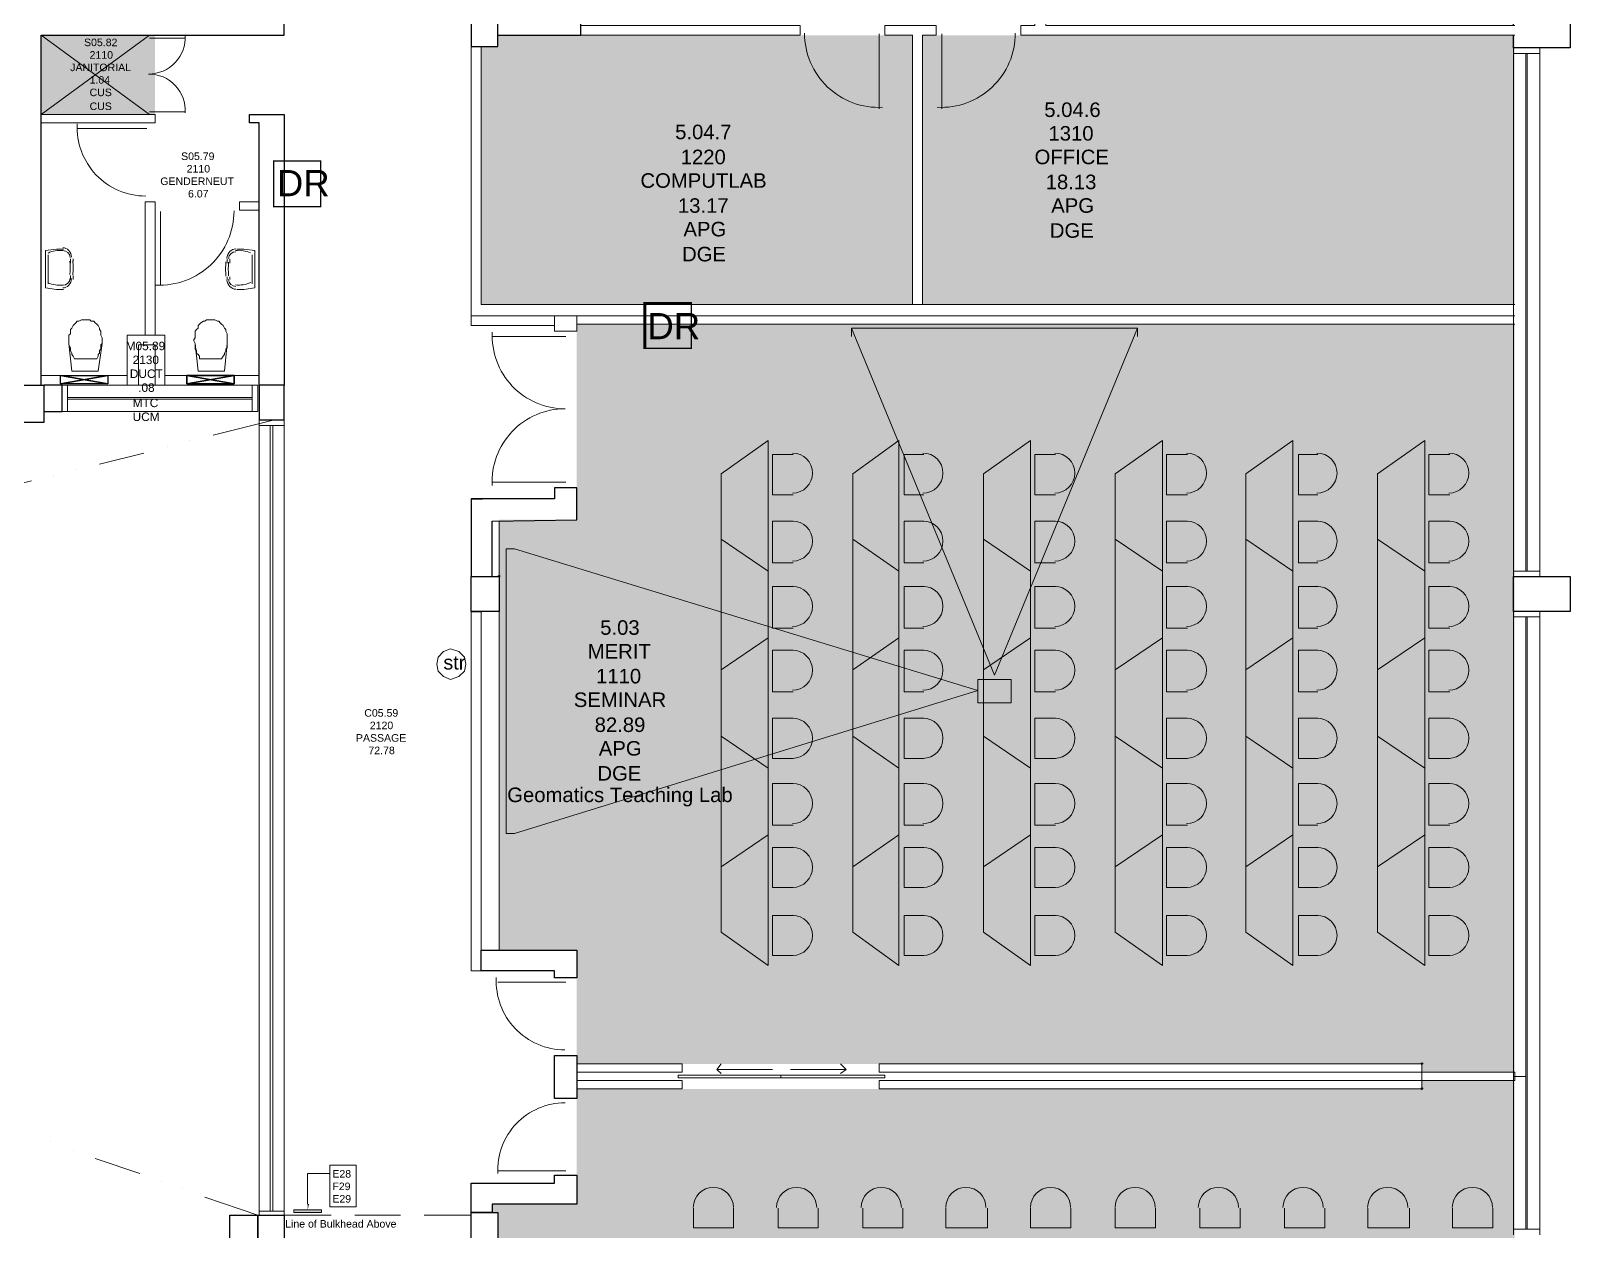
# Model space of a CAD drawing. Header units: millimetres. Extents: x -59 to 47, y 152 to 919.
# Drawn here: x 29.88 to 46.52, y 441.21 to 454.18 of the extents above; entities that cross this region are included whole.
import ezdxf

# ---------------------------------------------------------------- set-up
doc = ezdxf.new("R2010")
doc.units = ezdxf.units.MM
for name, color, linetype, true_color in [('PDF_0', 7, 'Continuous', 0xed1f24), ('PDF_014405$_ps_FIRE_ACCESS', 7, 'Continuous', 0x37dd00), ('PDF_014405$HL-TMP', 7, 'Continuous', 0xe6db59)]:
    doc.layers.add(name, color=color, linetype=linetype, true_color=true_color)
for name, color, linetype in [('PDF_014405$BL', 7, 'Continuous'), ('PDF_014405$BL-ABOVE', 7, 'Continuous'), ('PDF_014405$DR', 7, 'Continuous'), ('PDF_014405$FI-DSG', 7, 'Continuous'), ('PDF_014405$FITT_EQUP', 7, 'Continuous'), ('PDF_014405$FITT_SAN', 7, 'Continuous'), ('PDF_014405$FT-FIXFIT', 7, 'Continuous'), ('PDF_014405$PL-TOIL', 7, 'Continuous'), ('PDF_014405$WA', 7, 'Continuous'), ('PDF_014405$WA-COL', 7, 'Continuous'), ('PDF_014405$WA-EXT', 7, 'Continuous'), ('PDF_014405$WA-PART', 7, 'Continuous'), ('PDF_014405$WN', 7, 'Continuous'), ('PDF_Text', 7, 'Continuous')]:
    doc.layers.add(name, color=color, linetype=linetype)
doc.styles.add('PDF ArialMT', font='arial.ttf')

msp = doc.modelspace()

# ---------------------------------------------------------------- hatches: boundary and pattern name
at = {"layer": 'PDF_014405$WA-COL', "transparency": 33554559}
msp.add_hatch(color=256, dxfattribs=at).paths.add_polyline_path([(34.939, 448.298), (34.924, 448.298), (34.924, 448.283), (34.939, 448.268), (34.954, 448.283), (34.954, 448.298)])
at = {"layer": 'PDF_014405$WA-PART', "transparency": 33554559}
for points in [[(44.914, 443.033), (44.899, 443.033), (44.899, 443.018), (44.914, 443.003), (44.929, 443.018), (44.929, 443.033)], [(44.914, 442.763), (44.899, 442.763), (44.899, 442.748), (44.914, 442.733), (44.929, 442.748), (44.929, 442.763)]]:
    msp.add_hatch(color=256, dxfattribs=at).paths.add_polyline_path(points)

# ---------------------------------------------------------------- linework, layer by layer
at = {"layer": 'PDF_0', "color": 7, "lineweight": 0}
for points in [[(37.339, 442.913), (37.294, 442.958), (37.339, 443.018)], [(37.294, 442.958), (37.399, 442.958), (37.894, 442.958)], [(38.689, 442.958), (38.584, 442.958), (38.089, 442.958)], [(38.629, 443.018), (38.689, 442.958), (38.629, 442.913)]]:
    msp.add_lwpolyline(points, dxfattribs=at)
at = {"layer": 'PDF_014405$_ps_FIRE_ACCESS', "lineweight": 0, "const_width": 0.015}
msp.add_lwpolyline([(32.502, 452.28), (33.012, 452.28), (33.012, 452.775), (32.502, 452.775)], close=True, dxfattribs=at)
at = {"layer": 'PDF_014405$_ps_FIRE_ACCESS', "lineweight": 0}
msp.add_lwpolyline([(36.514, 450.75, 0.015, 0.015, 0), (37.017, 450.75, 0.015, 0.015, 0), (37.017, 451.237, 0.03, 0.03, 0), (36.514, 451.237, 0.03, 0.03, 0)], format="xyseb", close=True, dxfattribs=at)
msp.add_lwpolyline([(34.414, 447.173), (34.504, 447.203), (34.564, 447.263), (34.579, 447.338), (34.564, 447.413), (34.504, 447.473), (34.414, 447.503), (34.34, 447.473), (34.28, 447.413), (34.265, 447.338), (34.28, 447.263), (34.34, 447.203)], close=True, dxfattribs=at)
at = {"layer": 'PDF_014405$BL', "lineweight": 9}
for points in [[(31.16, 454.132), (29.99, 453.277)], [(29.99, 454.132), (31.16, 453.277)], [(45.902, 453.997), (45.902, 448.283)], [(46.187, 448.283), (46.187, 453.997)], [(38.749, 450.967), (40.294, 447.218), (41.839, 450.967)], [(32.33, 450.352), (30.215, 450.352)], [(30.215, 450.067), (32.33, 450.067)], [(31.85, 449.813), (32.51, 449.978)], [(32.345, 449.978), (32.345, 441.383)], [(32.615, 441.383), (32.615, 449.978)], [(30.62, 449.498), (31.1, 449.618)], [(31.355, 449.693), (31.355, 449.693)], [(31.595, 449.753), (31.595, 449.753)], [(30.365, 449.438), (30.365, 449.438)], [(29.39, 449.198), (29.885, 449.318)], [(30.125, 449.378), (30.125, 449.378)], [(35.104, 445.508), (40.114, 447.053), (35.104, 448.583)], [(45.902, 447.908), (45.902, 441.173)], [(46.187, 441.173), (46.187, 447.908)], [(30.095, 442.178), (30.095, 442.178)], [(30.335, 442.088), (30.335, 442.088)], [(31.055, 441.833), (30.575, 441.998)], [(31.295, 441.743), (31.295, 441.743)], [(31.52, 441.668), (31.52, 441.668)], [(32.33, 441.383), (31.76, 441.578)]]:
    msp.add_lwpolyline(points, dxfattribs=at)
at = {"layer": 'PDF_014405$BL', "lineweight": 0}
for points in [[(41.839, 450.877), (41.839, 450.967), (38.749, 450.967), (38.749, 450.877)], [(35.104, 448.583), (35.014, 448.583), (35.014, 445.508), (35.104, 445.508)]]:
    msp.add_lwpolyline(points, dxfattribs=at)
at = {"layer": 'PDF_014405$BL-ABOVE', "lineweight": 9}
for points in [[(32.615, 441.383), (33.125, 441.383)], [(33.38, 441.383), (33.875, 441.383)], [(34.13, 441.383), (34.639, 441.383)]]:
    msp.add_lwpolyline(points, dxfattribs=at)
at = {"layer": 'PDF_014405$DR', "lineweight": 0}
for points in [[(31.547, 453.296, 0.429403), (31.15, 453.714, 0.429403), (31.547, 454.132)], [(34.866, 450.926, 0.429401), (35.652, 450.097, 0.429401), (34.865, 449.269)]]:
    msp.add_lwpolyline(points, format="xyb", dxfattribs=at)
for points in [[(31.16, 454.102), (31.55, 454.102), (31.16, 454.102)], [(39.049, 454.147), (39.049, 453.337), (39.049, 454.147)], [(39.724, 454.147), (39.724, 453.337), (39.724, 454.147)], [(31.16, 453.307), (31.55, 453.307), (31.16, 453.307)], [(31.13, 453.127), (30.38, 453.127), (31.13, 453.127)], [(31.28, 452.227), (31.28, 451.432), (31.28, 452.227)], [(35.659, 450.877), (34.864, 450.877), (35.659, 450.877)], [(35.659, 449.303), (34.864, 449.303), (35.659, 449.303)], [(35.659, 443.903), (34.924, 443.903), (35.659, 443.903)], [(35.659, 441.863), (34.924, 441.863), (35.659, 441.863)]]:
    msp.add_lwpolyline(points, dxfattribs=at)
for points in [[(36.874, 442.868), (37.984, 442.868), (37.984, 442.898), (36.874, 442.898)], [(39.109, 442.868), (37.984, 442.868), (37.984, 442.898), (39.109, 442.898)]]:
    msp.add_lwpolyline(points, close=True, dxfattribs=at)
for centre, radius, start, end in [((39.042, 454.155), 0.802, 180.0001, 272.9549), ((39.717, 454.155), 0.802, 267.0451, 359.9999), ((31.12, 453.137), 0.742, 177.0447, 270), ((31.272, 452.235), 0.802, 267.0451, 359.9999), ((35.65, 443.912), 0.742, 177.0447, 270), ((35.652, 441.871), 0.727, 90.0003, 182.9551)]:
    msp.add_arc(centre, radius, start, end, dxfattribs=at)
at = {"layer": 'PDF_014405$FI-DSG', "lineweight": 9}
msp.add_lwpolyline([(32.87, 441.503), (32.87, 441.833), (33.02, 441.833), (33.11, 441.833)], dxfattribs=at)
for points in [[(33.11, 441.923), (33.395, 441.923), (33.395, 441.473), (33.11, 441.473)], [(32.72, 441.413), (33.02, 441.413), (33.02, 441.443), (32.72, 441.443)]]:
    msp.add_lwpolyline(points, close=True, dxfattribs=at)
at = {"layer": 'PDF_014405$FI-DSG', "transparency": 33554559}
for points in [[(33.02, 441.443), (32.72, 441.443), (33.02, 441.413)], [(32.72, 441.443), (33.02, 441.413), (32.72, 441.413)], [(32.885, 441.503), (32.87, 441.443), (32.87, 441.503)]]:
    msp.add_solid(points, dxfattribs=at)
at = {"layer": 'PDF_014405$FITT_EQUP', "lineweight": 9}
msp.add_lwpolyline([(40.114, 446.918), (40.474, 446.918), (40.474, 447.173), (40.114, 447.173)], close=True, dxfattribs=at)
at = {"layer": 'PDF_014405$FITT_SAN', "lineweight": 25}
for points in [[(30.71, 450.367), (30.2, 450.457)], [(30.71, 450.457), (30.2, 450.367)], [(30.2, 450.367), (30.2, 450.457), (30.71, 450.457), (30.71, 450.367)], [(30.2, 450.367), (30.2, 450.457), (30.71, 450.457), (30.71, 450.367)], [(32.075, 450.367), (31.565, 450.457)], [(32.075, 450.457), (31.565, 450.367), (31.565, 450.457), (32.075, 450.457), (32.075, 450.367), (31.565, 450.367), (32.075, 450.367), (32.075, 450.457), (31.565, 450.457), (31.565, 450.367)]]:
    msp.add_lwpolyline(points, close=True, dxfattribs=at)
at = {"layer": 'PDF_014405$FT-FIXFIT', "lineweight": 0}
for points in [[(37.849, 448.343), (37.849, 449.753), (37.339, 449.393), (37.339, 448.688)], [(39.259, 448.343), (39.259, 449.753), (38.764, 449.393), (38.764, 448.688)], [(40.684, 448.343), (40.684, 449.753), (40.174, 449.393), (40.174, 448.688)], [(42.109, 448.343), (42.109, 449.753), (41.599, 449.393), (41.599, 448.688)], [(43.519, 448.343), (43.519, 449.753), (43.009, 449.393), (43.009, 448.688)], [(44.944, 448.343), (44.944, 449.753), (44.434, 449.393), (44.434, 448.688)], [(37.339, 447.278), (37.339, 448.688), (37.849, 448.343), (37.849, 447.623)], [(38.764, 447.278), (38.764, 448.688), (39.259, 448.343), (39.259, 447.623)], [(40.174, 447.278), (40.174, 448.688), (40.684, 448.343), (40.684, 447.623)], [(41.599, 447.278), (41.599, 448.688), (42.109, 448.343), (42.109, 447.623)], [(43.009, 447.278), (43.009, 448.688), (43.519, 448.343), (43.519, 447.623)], [(44.434, 447.278), (44.434, 448.688), (44.944, 448.343), (44.944, 447.623)], [(37.849, 446.213), (37.849, 447.623), (37.339, 447.278), (37.339, 446.558)], [(39.259, 446.213), (39.259, 447.623), (38.764, 447.278), (38.764, 446.558)], [(40.684, 446.213), (40.684, 447.623), (40.174, 447.278), (40.174, 446.558)], [(42.109, 446.213), (42.109, 447.623), (41.599, 447.278), (41.599, 446.558)], [(43.519, 446.213), (43.519, 447.623), (43.009, 447.278), (43.009, 446.558)], [(44.944, 446.213), (44.944, 447.623), (44.434, 447.278), (44.434, 446.558)], [(37.339, 445.148), (37.339, 446.558), (37.849, 446.213), (37.849, 445.493)], [(38.764, 445.148), (38.764, 446.558), (39.259, 446.213), (39.259, 445.493)], [(40.174, 445.148), (40.174, 446.558), (40.684, 446.213), (40.684, 445.493)], [(41.599, 445.148), (41.599, 446.558), (42.109, 446.213), (42.109, 445.493)], [(43.009, 445.148), (43.009, 446.558), (43.519, 446.213), (43.519, 445.493)], [(44.434, 445.148), (44.434, 446.558), (44.944, 446.213), (44.944, 445.493)], [(37.849, 444.083), (37.849, 445.493), (37.339, 445.148), (37.339, 444.443)], [(39.259, 444.083), (39.259, 445.493), (38.764, 445.148), (38.764, 444.443)], [(40.684, 444.083), (40.684, 445.493), (40.174, 445.148), (40.174, 444.443)], [(42.109, 444.083), (42.109, 445.493), (41.599, 445.148), (41.599, 444.443)], [(43.519, 444.083), (43.519, 445.493), (43.009, 445.148), (43.009, 444.443)], [(44.944, 444.083), (44.944, 445.493), (44.434, 445.148), (44.434, 444.443)]]:
    msp.add_lwpolyline(points, close=True, dxfattribs=at)
for points in [[(38.119, 449.603), (37.894, 449.603), (37.894, 449.168), (38.119, 449.168)], [(39.529, 449.603), (39.319, 449.603), (39.319, 449.168), (39.529, 449.168)], [(40.954, 449.603), (40.729, 449.603), (40.729, 449.168), (40.954, 449.168)], [(42.379, 449.603), (42.154, 449.603), (42.154, 449.168), (42.379, 449.168)], [(43.789, 449.603), (43.579, 449.603), (43.579, 449.168), (43.789, 449.168)], [(45.214, 449.603), (44.989, 449.603), (44.989, 449.168), (45.214, 449.168)], [(38.119, 448.883), (37.894, 448.883), (37.894, 448.433), (38.119, 448.433)], [(39.529, 448.883), (39.319, 448.883), (39.319, 448.433), (39.529, 448.433)], [(40.954, 448.883), (40.729, 448.883), (40.729, 448.433), (40.954, 448.433)], [(42.379, 448.883), (42.154, 448.883), (42.154, 448.433), (42.379, 448.433)], [(43.789, 448.883), (43.579, 448.883), (43.579, 448.433), (43.789, 448.433)], [(45.214, 448.883), (44.989, 448.883), (44.989, 448.433), (45.214, 448.433)], [(38.119, 448.178), (37.894, 448.178), (37.894, 447.728), (38.119, 447.728)], [(39.529, 448.178), (39.319, 448.178), (39.319, 447.728), (39.529, 447.728)], [(40.954, 448.178), (40.729, 448.178), (40.729, 447.728), (40.954, 447.728)], [(42.379, 448.178), (42.154, 448.178), (42.154, 447.728), (42.379, 447.728)], [(43.789, 448.178), (43.579, 448.178), (43.579, 447.728), (43.789, 447.728)], [(45.214, 448.178), (44.989, 448.178), (44.989, 447.728), (45.214, 447.728)], [(38.119, 447.488), (37.894, 447.488), (37.894, 447.038), (38.119, 447.038)], [(39.529, 447.488), (39.319, 447.488), (39.319, 447.038), (39.529, 447.038)], [(40.954, 447.488), (40.729, 447.488), (40.729, 447.038), (40.954, 447.038)], [(42.379, 447.488), (42.154, 447.488), (42.154, 447.038), (42.379, 447.038)], [(43.789, 447.488), (43.579, 447.488), (43.579, 447.038), (43.789, 447.038)], [(45.214, 447.488), (44.989, 447.488), (44.989, 447.038), (45.214, 447.038)], [(38.119, 446.753), (37.894, 446.753), (37.894, 446.318), (38.119, 446.318)], [(39.529, 446.753), (39.319, 446.753), (39.319, 446.318), (39.529, 446.318)], [(40.954, 446.753), (40.729, 446.753), (40.729, 446.318), (40.954, 446.318)], [(42.379, 446.753), (42.154, 446.753), (42.154, 446.318), (42.379, 446.318)], [(43.789, 446.753), (43.579, 446.753), (43.579, 446.318), (43.789, 446.318)], [(45.214, 446.753), (44.989, 446.753), (44.989, 446.318), (45.214, 446.318)], [(38.119, 446.048), (37.894, 446.048), (37.894, 445.598), (38.119, 445.598)], [(39.529, 446.048), (39.319, 446.048), (39.319, 445.598), (39.529, 445.598)], [(40.954, 446.048), (40.729, 446.048), (40.729, 445.598), (40.954, 445.598)], [(42.379, 446.048), (42.154, 446.048), (42.154, 445.598), (42.379, 445.598)], [(43.789, 446.048), (43.579, 446.048), (43.579, 445.598), (43.789, 445.598)], [(45.214, 446.048), (44.989, 446.048), (44.989, 445.598), (45.214, 445.598)], [(38.119, 445.358), (37.894, 445.358), (37.894, 444.923), (38.119, 444.923)], [(39.529, 445.358), (39.319, 445.358), (39.319, 444.923), (39.529, 444.923)], [(40.954, 445.358), (40.729, 445.358), (40.729, 444.923), (40.954, 444.923)], [(42.379, 445.358), (42.154, 445.358), (42.154, 444.923), (42.379, 444.923)], [(43.789, 445.358), (43.579, 445.358), (43.579, 444.923), (43.789, 444.923)], [(45.214, 445.358), (44.989, 445.358), (44.989, 444.923), (45.214, 444.923)], [(38.119, 444.623), (37.894, 444.623), (37.894, 444.188), (38.119, 444.188)], [(39.529, 444.623), (39.319, 444.623), (39.319, 444.188), (39.529, 444.188)], [(40.954, 444.623), (40.729, 444.623), (40.729, 444.188), (40.954, 444.188)], [(42.379, 444.623), (42.154, 444.623), (42.154, 444.188), (42.379, 444.188)], [(43.789, 444.623), (43.579, 444.623), (43.579, 444.188), (43.789, 444.188)], [(45.214, 444.623), (44.989, 444.623), (44.989, 444.188), (45.214, 444.188)], [(37.474, 441.458), (37.474, 441.248), (37.039, 441.248), (37.039, 441.458)], [(38.389, 441.458), (38.389, 441.248), (37.954, 441.248), (37.954, 441.458)], [(39.304, 441.458), (39.304, 441.248), (38.869, 441.248), (38.869, 441.458)], [(40.219, 441.458), (40.219, 441.248), (39.769, 441.248), (39.769, 441.458)], [(41.119, 441.458), (41.119, 441.248), (40.684, 441.248), (40.684, 441.458)], [(42.034, 441.458), (42.034, 441.248), (41.599, 441.248), (41.599, 441.458)], [(42.949, 441.458), (42.949, 441.248), (42.514, 441.248), (42.514, 441.458)], [(43.864, 441.458), (43.864, 441.248), (43.429, 441.248), (43.429, 441.458)], [(44.779, 441.458), (44.779, 441.248), (44.329, 441.248), (44.329, 441.458)], [(45.679, 441.458), (45.679, 441.248), (45.244, 441.248), (45.244, 441.458)]]:
    msp.add_lwpolyline(points, dxfattribs=at)
for centre, start, end in [((38.11, 449.402), 270, 90), ((39.52, 449.402), 270, 90), ((40.945, 449.402), 270, 90), ((42.369, 449.402), 270, 90), ((43.779, 449.402), 270, 90), ((45.204, 449.402), 270, 90), ((38.11, 448.667), 270, 90), ((39.52, 448.667), 270, 90), ((40.945, 448.667), 270, 90), ((42.369, 448.667), 270, 90), ((43.779, 448.667), 270, 90), ((45.204, 448.667), 270, 90), ((38.11, 447.962), 270, 90), ((39.52, 447.962), 270, 90), ((40.945, 447.962), 270, 90), ((42.369, 447.962), 270, 90), ((43.779, 447.962), 270, 90), ((45.204, 447.962), 270, 90), ((38.11, 447.272), 270, 90), ((39.52, 447.272), 270, 90), ((40.945, 447.272), 270, 90), ((42.369, 447.272), 270, 90), ((43.779, 447.272), 270, 90), ((45.204, 447.272), 270, 90), ((38.11, 446.537), 270, 90), ((39.52, 446.537), 270, 90), ((40.945, 446.537), 270, 90), ((42.369, 446.537), 270, 90), ((43.779, 446.537), 270, 90), ((45.204, 446.537), 270, 90), ((38.11, 445.832), 270, 90), ((39.52, 445.832), 270, 90), ((40.945, 445.832), 270, 90), ((42.369, 445.832), 270, 90), ((43.779, 445.832), 270, 90), ((45.204, 445.832), 270, 90), ((38.11, 445.142), 270, 90), ((39.52, 445.142), 270, 90), ((40.945, 445.142), 270, 90), ((42.369, 445.142), 270, 90), ((43.779, 445.142), 270, 90), ((45.204, 445.142), 270, 90), ((38.11, 444.407), 270, 90), ((39.52, 444.407), 270, 90), ((40.945, 444.407), 270, 90), ((42.369, 444.407), 270, 90), ((43.779, 444.407), 270, 90), ((45.204, 444.407), 270, 90), ((37.255, 441.467), 0, 180), ((38.155, 441.467), 0, 180), ((39.07, 441.467), 0, 180), ((39.985, 441.467), 0, 180), ((40.9, 441.467), 0, 180), ((41.814, 441.467), 0, 180), ((42.714, 441.467), 0, 180), ((43.629, 441.467), 0, 180), ((44.544, 441.467), 0, 180), ((45.459, 441.467), 0, 180)]:
    msp.add_arc(centre, 0.217, start, end, dxfattribs=at)
at = {"layer": 'PDF_014405$HL-TMP', "color": 190, "true_color": 0x6633ff, "transparency": 33554559}
for points in [[(31.22, 454.132), (29.99, 454.132), (31.22, 453.277)], [(29.99, 454.132), (31.22, 453.277), (29.99, 453.277)]]:
    msp.add_solid(points, dxfattribs=at)
at = {"layer": 'PDF_014405$HL-TMP', "transparency": 33554559}
for points in [[(39.409, 454.132), (34.924, 454.132), (39.409, 454.012)], [(34.924, 454.132), (39.409, 454.012), (34.924, 454.012)], [(45.918, 454.132), (39.514, 454.132), (45.918, 451.222)], [(39.514, 454.132), (45.918, 451.222), (39.514, 451.222)], [(39.409, 454.012), (34.924, 454.012), (34.744, 454.012)], [(39.409, 454.012), (34.744, 454.012), (39.409, 451.222)], [(34.744, 454.012), (39.409, 451.222), (34.744, 451.222)], [(34.924, 454.012), (39.409, 454.012), (39.409, 454.012)], [(45.918, 451.012), (35.779, 451.012), (45.918, 448.898)], [(35.779, 451.012), (45.918, 448.898), (35.779, 448.898)], [(45.918, 448.898), (34.939, 448.898), (45.918, 444.248)], [(34.939, 448.898), (45.918, 444.248), (34.939, 444.248)], [(45.918, 444.248), (35.779, 444.248), (45.918, 443.018)], [(35.779, 444.248), (45.918, 443.018), (35.779, 443.018)], [(45.918, 443.018), (44.914, 443.018), (45.918, 442.928)], [(44.914, 443.018), (45.918, 442.928), (44.914, 442.928)], [(45.918, 442.838), (44.914, 442.838), (45.918, 442.748)], [(44.914, 442.838), (45.918, 442.748), (44.914, 442.748)], [(45.918, 442.748), (35.779, 442.748), (45.918, 441.503)], [(35.779, 442.748), (45.918, 441.503), (35.779, 441.503)], [(45.918, 441.503), (34.864, 441.503), (45.918, 441.413)], [(34.864, 441.503), (45.918, 441.413), (34.864, 441.413)], [(45.918, 441.413), (34.924, 441.413), (45.918, 440.693)], [(34.924, 441.413), (45.918, 440.693), (34.924, 440.693)]]:
    msp.add_solid(points, dxfattribs=at)
at = {"layer": 'PDF_014405$PL-TOIL', "lineweight": 9}
for points in [[(30.23, 451.822), (30.155, 451.822), (30.035, 451.807), (30.035, 451.402), (30.155, 451.387), (30.23, 451.387)], [(30.065, 451.447), (30.065, 451.762)], [(32.105, 451.822), (32.18, 451.822), (32.3, 451.807), (32.3, 451.402), (32.18, 451.387), (32.105, 451.387)], [(32.27, 451.447), (32.27, 451.762)], [(30.335, 451.687), (30.335, 451.717)], [(32, 451.672), (32, 451.717)], [(30.335, 451.492), (30.335, 451.537)], [(32, 451.492), (32, 451.522)], [(30.62, 450.967), (30.605, 450.997), (30.59, 451.012), (30.575, 451.027), (30.56, 451.042), (30.53, 451.042), (30.515, 451.057), (30.485, 451.057), (30.47, 451.057), (30.44, 451.057), (30.425, 451.057), (30.395, 451.042), (30.38, 451.042), (30.365, 451.027), (30.35, 451.012), (30.335, 450.997), (30.32, 450.967), (30.305, 450.952), (30.305, 450.937), (30.305, 450.907), (30.29, 450.892), (30.29, 450.862), (30.29, 450.847), (30.29, 450.832), (30.29, 450.802), (30.32, 450.502), (30.605, 450.502), (30.65, 450.802), (30.635, 450.787), (30.635, 450.757), (30.635, 450.742), (30.62, 450.727), (30.62, 450.697), (30.605, 450.682), (30.605, 450.667), (30.59, 450.637), (30.35, 450.637), (30.335, 450.667), (30.32, 450.682), (30.32, 450.697), (30.305, 450.727), (30.305, 450.742), (30.305, 450.757), (30.29, 450.787), (30.29, 450.802)], [(30.47, 451.057), (30.485, 451.057), (30.515, 451.057), (30.53, 451.042), (30.56, 451.042), (30.575, 451.027), (30.59, 451.012), (30.605, 450.997), (30.62, 450.967), (30.62, 450.952), (30.635, 450.937), (30.635, 450.907), (30.635, 450.892), (30.65, 450.862), (30.65, 450.847), (30.65, 450.832), (30.65, 450.802)], [(31.97, 450.967), (31.955, 450.997), (31.94, 451.012), (31.925, 451.027), (31.91, 451.042), (31.895, 451.042), (31.865, 451.057), (31.85, 451.057), (31.82, 451.057), (31.805, 451.057), (31.775, 451.057), (31.76, 451.042), (31.745, 451.042), (31.715, 451.027), (31.7, 451.012), (31.685, 450.997), (31.685, 450.967), (31.67, 450.952), (31.655, 450.937), (31.655, 450.907), (31.655, 450.892), (31.655, 450.862), (31.64, 450.847), (31.64, 450.832), (31.655, 450.802), (31.685, 450.502), (31.97, 450.502), (32, 450.802), (32, 450.787), (32, 450.757), (31.985, 450.742), (31.985, 450.727), (31.97, 450.697), (31.97, 450.682), (31.955, 450.667), (31.94, 450.637), (31.7, 450.637), (31.7, 450.667), (31.685, 450.682), (31.67, 450.697), (31.67, 450.727), (31.655, 450.742), (31.655, 450.757), (31.655, 450.787), (31.655, 450.802)], [(31.82, 451.057), (31.85, 451.057), (31.865, 451.057), (31.895, 451.042), (31.91, 451.042), (31.925, 451.027), (31.94, 451.012), (31.955, 450.997), (31.97, 450.967), (31.985, 450.952), (31.985, 450.937), (32, 450.907), (32, 450.892), (32, 450.862), (32, 450.847), (32, 450.832), (32, 450.802)]]:
    msp.add_lwpolyline(points, dxfattribs=at)
msp.add_lwpolyline([(30.222, 451.807, -0.384836), (30.304, 451.733, 0.384836), (30.222, 451.807, 0.130994), (30.064, 451.78)], format="xyb", dxfattribs=at)
for points in [[(32.095, 451.794, 0.384835), (32.013, 451.72, -0.384835)], [(30.301, 451.546, 0.047582), (30.301, 451.693, -0.047582)], [(32.016, 451.68, 0.047575), (32.016, 451.533, -0.047575)], [(30.222, 451.432, 0.384818), (30.304, 451.507, -0.384818)], [(32.013, 451.493, 0.384807), (32.095, 451.419, -0.384807)]]:
    msp.add_lwpolyline(points, format="xyb", close=True, dxfattribs=at)
for points in [[(30.305, 451.717), (30.305, 451.672)], [(32.03, 451.717), (32.03, 451.672)], [(30.305, 451.537), (30.305, 451.492)], [(32.03, 451.522), (32.03, 451.492)]]:
    msp.add_lwpolyline(points, close=True, dxfattribs=at)
for centre, radius, start, end in [((32.125, 451.489), 0.32, 66.3017, 96.1552), ((29.53, 451.62), 0.805, 354.5377, 5.4623), ((32.788, 451.607), 0.805, 174.5382, 185.4618), ((30.192, 451.763), 0.331, 246.9958, 276.0665), ((32.125, 451.765), 0.331, 263.933, 293.0037)]:
    msp.add_arc(centre, radius, start, end, dxfattribs=at)
for points in [[(30.319, 451.736), (30.314, 451.794), (30.272, 451.837), (30.222, 451.837)], [(32.095, 451.824), (32.045, 451.824), (32.003, 451.781), (31.998, 451.723)], [(30.222, 451.402), (30.272, 451.402), (30.314, 451.446), (30.319, 451.503)], [(31.998, 451.49), (32.003, 451.433), (32.045, 451.389), (32.095, 451.389)]]:
    msp.add_open_spline(points, degree=3, dxfattribs=at)
at = {"layer": 'PDF_014405$WA', "lineweight": 20}
for points in [[(45.918, 454.132), (40.579, 454.132), (40.579, 454.237), (40.729, 454.237), (40.729, 454.402), (40.849, 454.402), (40.849, 454.237), (45.918, 454.237)], [(35.824, 454.237), (38.194, 454.237), (38.194, 454.132), (35.824, 454.132)], [(39.409, 451.222), (39.409, 454.132), (39.109, 454.132), (39.109, 454.237), (39.664, 454.237), (39.664, 454.132), (39.514, 454.132), (39.514, 451.222)], [(34.639, 454.012), (34.639, 450.997), (35.539, 450.997), (35.539, 451.102), (34.639, 451.102), (45.918, 451.102)], [(45.918, 451.222), (34.744, 451.222), (34.744, 454.012)], [(29.99, 453.187), (31.22, 453.187), (31.22, 453.277), (29.99, 453.277)], [(31.115, 450.892), (31.115, 452.332), (31.22, 452.332), (31.22, 450.892)], [(32.345, 452.242), (32.135, 452.242), (32.135, 452.332), (32.345, 452.332)], [(35.779, 451.012), (45.918, 451.012)], [(31.325, 450.352), (31.325, 450.892), (30.92, 450.892), (30.92, 450.352)], [(31.22, 450.352), (31.22, 450.787), (31.04, 450.787), (31.04, 450.352)], [(29.99, 450.457), (30.92, 450.457)], [(31.325, 450.457), (32.345, 450.457)]]:
    msp.add_lwpolyline(points, dxfattribs=at)
for points in [[(35.539, 451.102), (35.779, 451.102), (35.779, 450.937), (35.539, 450.937)], [(34.744, 444.023), (34.744, 447.908), (34.744, 444.023), (34.639, 444.023), (34.639, 447.908), (34.639, 444.023)]]:
    msp.add_lwpolyline(points, close=True, dxfattribs=at)
at = {"layer": 'PDF_014405$WA-COL', "lineweight": 25}
for points in [[(34.924, 454.627), (34.639, 454.627), (34.639, 454.012), (34.924, 454.012)], [(29.705, 450.352), (30.02, 450.352), (30.02, 449.948), (29.705, 449.948)], [(32.615, 449.978), (32.615, 450.352), (32.345, 450.352), (32.345, 449.978)], [(34.639, 448.283), (34.939, 448.283), (34.939, 447.908), (34.639, 447.908)], [(45.902, 448.283), (46.517, 448.283), (46.517, 447.908), (45.902, 447.908)], [(32.03, 441.383), (32.33, 441.383), (32.33, 440.888), (32.03, 440.888)], [(32.33, 441.383), (32.615, 441.383), (32.615, 440.888), (32.33, 440.888)], [(34.639, 440.693), (34.639, 441.413), (34.924, 441.413), (34.924, 440.693)]]:
    msp.add_lwpolyline(points, close=True, dxfattribs=at)
for points in [[(34.924, 454.132), (35.824, 454.132), (35.824, 454.627), (34.924, 454.627)], [(45.902, 454.237), (45.902, 454.372), (46.517, 454.372), (46.517, 453.997), (45.902, 453.997), (45.902, 454.132)], [(34.639, 448.283), (34.864, 448.283)], [(34.639, 447.908), (34.744, 447.908)]]:
    msp.add_lwpolyline(points, dxfattribs=at)
at = {"layer": 'PDF_014405$WA-EXT', "lineweight": 25}
for points in [[(29.99, 450.352), (29.99, 454.132), (32.615, 454.132), (32.615, 454.372), (29.99, 454.372), (29.99, 454.447), (29.705, 454.447), (29.705, 453.202), (29.705, 450.352)], [(32.345, 450.352), (32.345, 453.187), (32.24, 453.187), (32.24, 453.277), (32.615, 453.277), (32.615, 450.352)], [(34.864, 448.283), (34.864, 448.883), (35.779, 448.898), (35.779, 449.243), (35.539, 449.243), (35.539, 449.123), (34.639, 449.123), (34.639, 448.883), (34.639, 448.283)], [(34.639, 449.123), (34.759, 449.123)], [(35.779, 443.018), (35.779, 442.928)], [(35.779, 442.838), (35.779, 442.748)]]:
    msp.add_lwpolyline(points, dxfattribs=at)
for points in [[(30.215, 450.067), (30.215, 450.352), (30.02, 450.352), (30.02, 450.067)], [(34.744, 444.248), (35.779, 444.248), (35.779, 443.948), (35.539, 443.948), (35.539, 444.023), (34.744, 444.023)], [(35.539, 443.108), (35.779, 443.108), (35.779, 442.643), (35.539, 442.643)], [(35.539, 441.818), (35.779, 441.818), (35.779, 441.503), (34.864, 441.503), (34.864, 441.413), (34.639, 441.413), (34.639, 441.728), (35.539, 441.728)]]:
    msp.add_lwpolyline(points, close=True, dxfattribs=at)
at = {"layer": 'PDF_014405$WA-PART', "lineweight": 18}
for points in [[(34.939, 448.283), (34.939, 448.883), (34.939, 448.283)], [(34.939, 444.248), (34.939, 447.908), (34.939, 444.248)], [(35.779, 442.928), (36.919, 442.928), (36.919, 443.018), (35.779, 443.018)], [(44.914, 442.943), (44.914, 443.003)], [(35.779, 442.748), (36.919, 442.748), (36.919, 442.838), (35.779, 442.838)], [(44.914, 442.913), (44.914, 442.853)], [(44.914, 442.763), (44.914, 442.823)], [(46.037, 442.883), (45.902, 442.883), (46.037, 442.883)]]:
    msp.add_lwpolyline(points, dxfattribs=at)
for points in [[(39.049, 443.018), (39.049, 442.928), (44.914, 442.928), (44.914, 443.018)], [(44.914, 442.748), (44.914, 443.018)], [(39.049, 442.838), (39.049, 442.748), (44.914, 442.748), (44.914, 442.838)], [(45.918, 442.928), (44.914, 442.928), (44.914, 442.838), (45.918, 442.838)]]:
    msp.add_lwpolyline(points, close=True, dxfattribs=at)
at = {"layer": 'PDF_014405$WN', "lineweight": 0}
for points in [[(46.187, 453.997), (45.902, 453.997)], [(46.187, 453.937), (45.902, 453.937)], [(46.037, 448.343), (46.037, 453.937)], [(46.052, 448.343), (46.052, 453.937)], [(30.215, 450.352), (30.215, 450.067)], [(30.275, 450.352), (30.275, 450.067)], [(32.27, 450.067), (32.27, 450.352)], [(32.33, 450.067), (32.33, 450.352)], [(30.275, 450.217), (32.27, 450.217)], [(30.275, 450.202), (32.27, 450.202)], [(32.615, 449.978), (32.345, 449.978)], [(32.615, 449.918), (32.345, 449.918)], [(32.465, 441.428), (32.465, 449.918)], [(32.495, 441.428), (32.495, 449.918)], [(45.902, 448.343), (46.187, 448.343)], [(45.902, 448.283), (46.187, 448.283)], [(46.187, 447.908), (45.902, 447.908)], [(46.187, 447.848), (45.902, 447.848)], [(46.037, 441.233), (46.037, 447.848)], [(46.052, 441.233), (46.052, 447.848)], [(32.345, 441.428), (32.615, 441.428)], [(32.345, 441.383), (32.615, 441.383)], [(45.902, 441.233), (46.187, 441.233)]]:
    msp.add_lwpolyline(points, dxfattribs=at)

# ---------------------------------------------------------------- texts
at = {"layer": 'PDF_Text', "attachment_point": 4, "style": 'PDF ArialMT'}
for s, insert, char_height in [('S05.82', (30.453, 454.055), 0.0815), ('2110', (30.513, 453.92), 0.0815), ('JANITORIAL', (30.303, 453.785), 0.0815), ('1.04', (30.513, 453.65), 0.0815), ('CUS', (30.513, 453.515), 0.0815), ('CUS', (30.513, 453.365), 0.0815), ('5.04.6', (40.832, 453.327), 0.1569), ('5.04.7', (36.842, 453.087), 0.1569), ('1310', (40.877, 453.072), 0.1569), ('S05.79', (31.502, 452.825), 0.0815), ('1220', (36.902, 452.817), 0.1569), ('OFFICE', (40.727, 452.817), 0.1569), ('GENDERNEUT', (31.277, 452.555), 0.0815), ('2110', (31.562, 452.69), 0.0815), ('COMPUTLAB', (36.467, 452.562), 0.1569), ('18.13', (40.847, 452.547), 0.1569), ('6.07', (31.577, 452.42), 0.0815), ('13.17', (36.872, 452.292), 0.1569), ('APG', (40.907, 452.292), 0.1569), ('APG', (36.932, 452.037), 0.1569), ('DGE', (40.892, 452.022), 0.1569), ('DGE', (36.917, 451.767), 0.1569), ('M05.89', (30.903, 450.775), 0.0917), ('2130', (30.978, 450.625), 0.0917), ('DUCT', (30.948, 450.475), 0.0917), ('.08', (31.038, 450.325), 0.0917), ('MTC', (30.978, 450.16), 0.0917), ('UCM', (30.978, 450.01), 0.0917), ('5.03', (36.032, 447.732), 0.1569), ('MERIT', (35.897, 447.477), 0.1569), ('1110', (35.987, 447.207), 0.1569), ('SEMINAR', (35.747, 446.952), 0.1569), ('C05.59', (33.482, 446.81), 0.0815), ('2120', (33.542, 446.675), 0.0815), ('82.89', (35.972, 446.682), 0.1569), ('PASSAGE', (33.392, 446.54), 0.0815), ('72.78', (33.527, 446.405), 0.0815), ('APG', (36.017, 446.427), 0.1569), ('DGE', (36.002, 446.157), 0.1569), ('Geomatics Teaching Lab', (35.027, 445.902), 0.15693), ('E28', (33.137, 441.83), 0.0815), ('F29', (33.137, 441.695), 0.0815), ('E29', (33.137, 441.56), 0.0815), ('Line of Bulkhead Above', (32.627, 441.29), 0.08151)]:
    msp.add_mtext(s, dxfattribs=dict(at, insert=insert, char_height=char_height))
at = {"layer": 'PDF_Text', "color": 82, "true_color": 0x37dd00, "char_height": 0.2831, "attachment_point": 4, "style": 'PDF ArialMT'}
for insert in [(32.537, 452.535), (36.542, 450.99)]:
    msp.add_mtext('DR', dxfattribs=dict(at, insert=insert))
at = {"layer": 'PDF_Text', "color": 2, "insert": (34.337, 447.355), "char_height": 0.1528, "attachment_point": 4, "style": 'PDF ArialMT'}
msp.add_mtext('str', dxfattribs=at)

doc.saveas('drawing.dxf')
